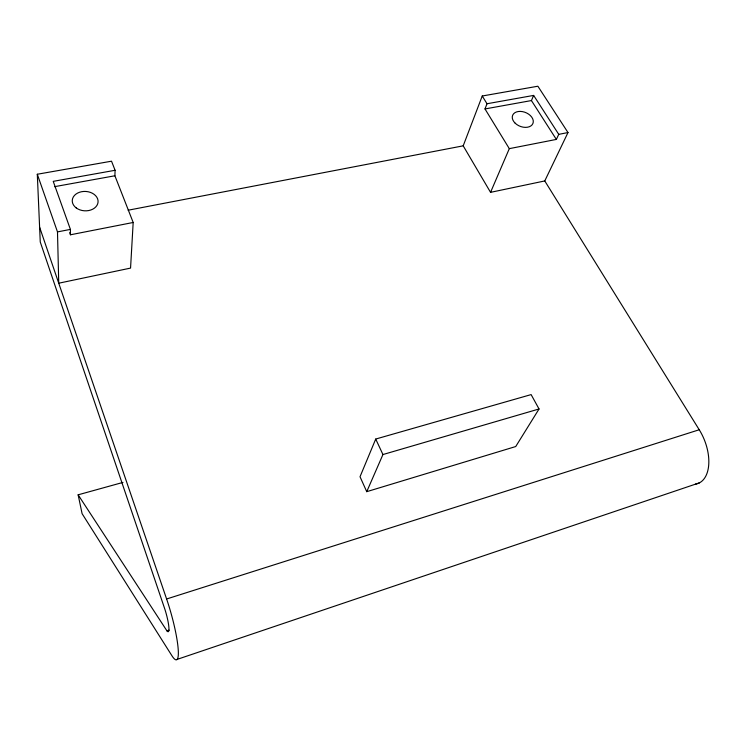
<?xml version="1.0" encoding="UTF-8"?>
<svg xmlns="http://www.w3.org/2000/svg" width="746" height="746" viewBox="0 0 746 746"><rect width="100%" height="100%" fill="white"/><g stroke="black" fill="none" stroke-linecap="round" stroke-linejoin="round"><path stroke-width="1.12" d="M37.3 174.247L57.489 231.903L58.738 283.21L130.559 268.094L133.18 222.476L114.893 175.776L115.089 170.284L111.527 161.192L37.3 174.247L40.256 242.002L164.959 609.501A18.081 2.863 74.5 0 1 168.838 626.808A18.081 2.863 74.5 0 1 166.964 630.892L78.134 494.822L122.987 482.401M463.201 145.834L482.242 96.001L537.875 86.219L567.995 132.555L544.767 180.942L490.551 192.347L463.201 145.834L128.135 210.213M490.551 192.347L509.304 148.65L484.993 108.944L487.007 103.75L482.242 96.001M375.723 439.049L360.02 476.741L366.743 491.67L515.728 446.537L539.041 408.976L531.124 394.597L375.723 439.049L382.94 454.547L366.743 491.67M509.304 148.65L556.348 139.418L531.432 100.561L533.642 95.413L487.007 103.75M556.348 139.418L558.745 134.355L567.995 132.555M177.147 659.38L699.506 482.802M166.964 630.892L169.174 630.165M78.134 494.822L82.097 513.677L171.813 655.566A45.31 7.19 74.5 0 0 178.07 647.696A45.31 7.19 74.5 0 0 166.61 598.991L699.226 429.752L544.767 180.942M382.94 454.547L539.041 408.976M69.686 232.612L70.46 234.785L133.18 222.476M57.489 231.903L70.404 229.395L53.236 181.353L115.089 170.284M54.533 186.677L114.893 175.776M484.993 108.944L531.432 100.561M533.642 95.413L558.745 134.355M39.613 227.222L166.61 598.991M70.404 229.395L70.46 234.785M699.226 429.752A37.869 21.681 68.4 0 1 695.412 484.135M76.195 207.901A12.934 9.707 3.2 0 0 97.707 203.779A12.934 9.707 3.2 0 0 81.594 191.713A12.934 9.707 3.2 0 0 76.195 207.901M515.178 123.202A10.938 7.423 21.7 0 0 532.877 123.575A10.938 7.423 21.7 0 0 520.27 111.396A10.938 7.423 21.7 0 0 515.178 123.202"/></g></svg>
